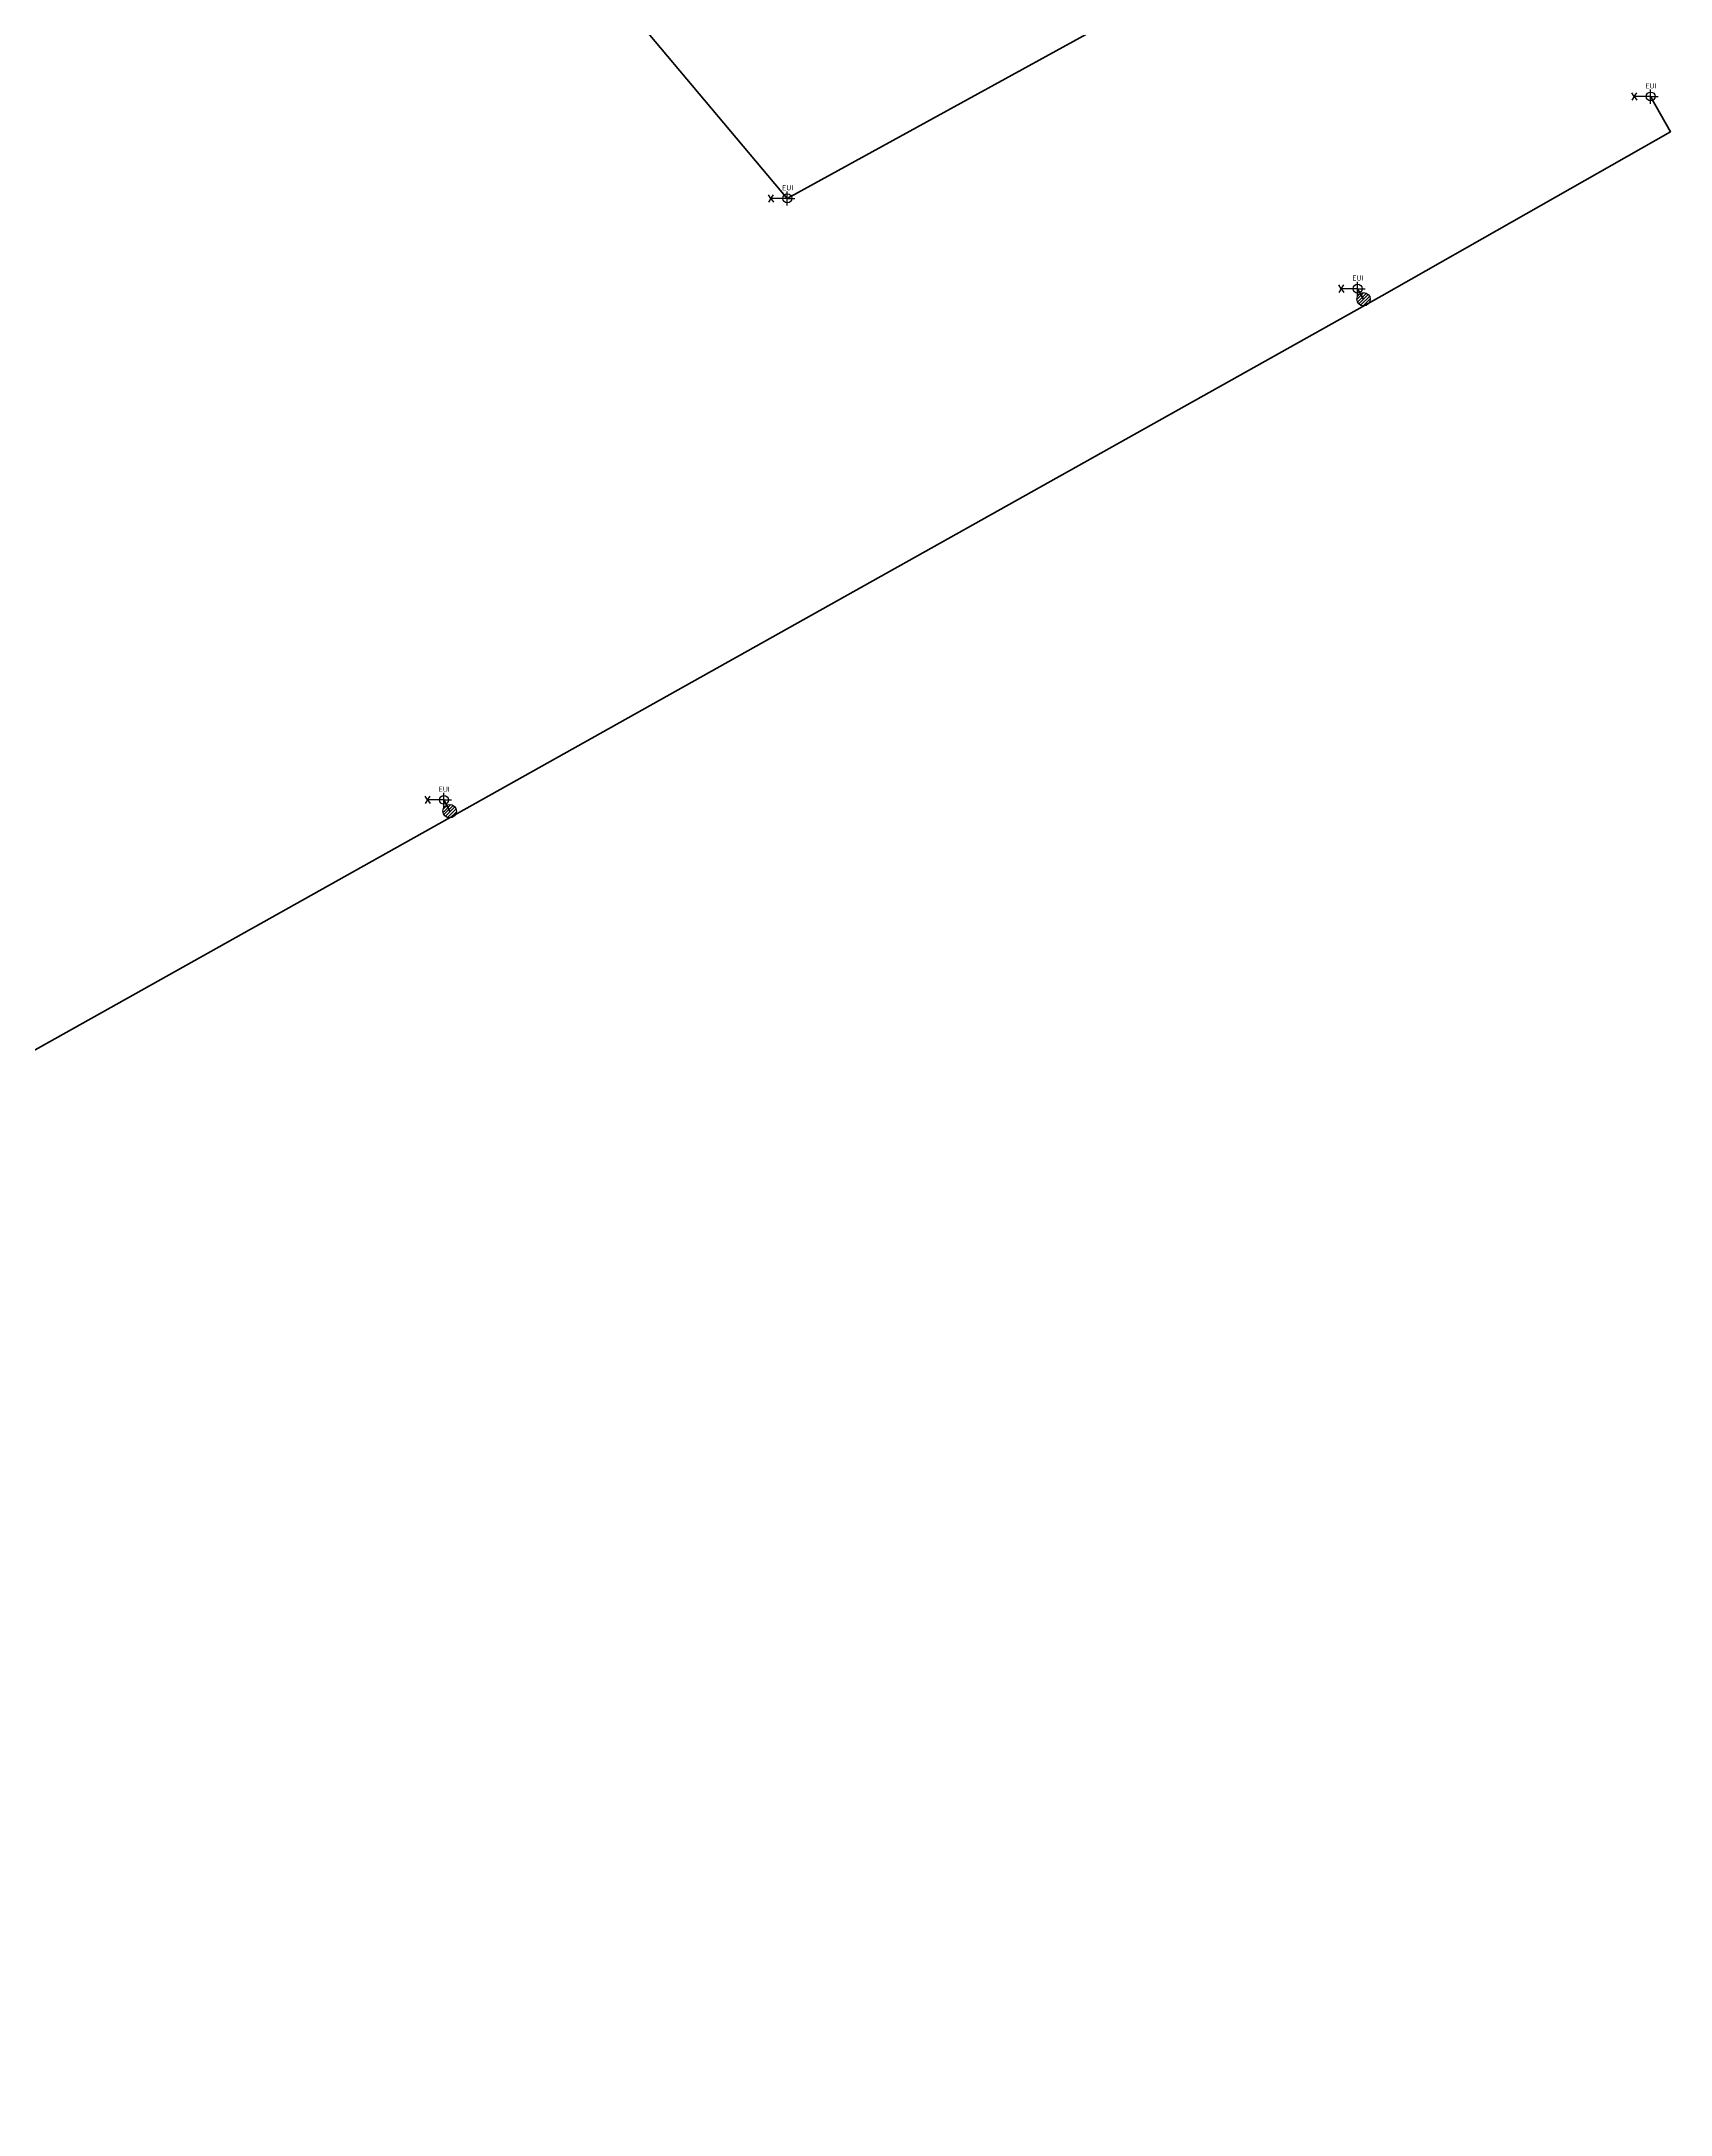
# Model space of a CAD drawing. Extents: x 254729 to 255138, y 477881 to 478324.
# Drawn here: x 255028.7 to 255138.1, y 477882 to 478021.1 of the extents above; entities that cross this region are included whole.
import ezdxf
from ezdxf.enums import TextEntityAlignment as Align

# ---------------------------------------------------------------- set-up
doc = ezdxf.new("R2010")
doc.units = 0
doc.header["$LTSCALE"] = 0.2
for name, color, linetype, lineweight in [('N-WE-KL-ET_LS_HULPSTUK-S', 10, 'Continuous', 25), ('N-WE-KL-ET_LS_OV_ARMATUUR-S', 7, 'Continuous', 25), ('N-WE-KL-ET_LS_OV_KABEL_VOEDINGSKABEL-G', 10, 'KL-LS-OV-VOEDING', 35)]:
    doc.layers.add(name, color=color, linetype=linetype, lineweight=lineweight)
doc.styles.add('NLCS-ISO', font='NLCS-ISO.ttf')
doc.styles.get("Standard").update_dxf_attribs({"font": 'NLCS-ISO.ttf'})
doc.linetypes.add('KL-LS-OV-VOEDING', pattern='A,14,-1,["OV",Standard,S=1.8,R=0,X=0.5,Y=-0.9],-5,14,-0.5,["V",Standard,S=1.8,R=0,X=-0.15,Y=-0.9],-1.5', length=36)

# ---------------------------------------------------------------- blocks, each defined once
blk = doc.blocks.new('SKL-ET_OV_ARMATUUR_1UITHOUDER-SO')
for p, q in [((-5.5, 0), (-6.34, 1.24)), ((-5.5, 0), (-6.34, -1.24)), ((-5.5, 0), (-4.66, 1.24)), ((-1.5, 0), (-5.5, 0)), ((-5.5, 0), (-4.66, -1.24)), ((0, 0), (-1.49, 0)), ((0, -2.42), (0, 2.33)), ((0, 0), (2.52, 0))]:
    blk.add_line(p, q)
blk.add_circle((0, 0), 1.5)
at = {"style": 'NLCS-ISO'}
blk.add_attdef('TYPE', text='', height=1.75, dxfattribs=at).set_placement((0.11, 3.57), align=Align.MIDDLE_CENTER)
blk = doc.blocks.new('SKL-ET_HULP_MOF-SO')
h = blk.add_hatch()
h.set_pattern_fill('ANSI31', color=256, scale=6, style=0)
h.set_pattern_definition([(45, (-2.25, -126.982), (-0.53033, 0.53033), [])])
edge = h.paths.add_edge_path()
edge.add_arc((0, 0), 2.25, 0, 360)
at = {"linetype": 'Continuous'}
blk.add_circle((0, 0), 2.25, dxfattribs=at)

msp = doc.modelspace()

# ---------------------------------------------------------------- linework, layer by layer
at = {"layer": 'N-WE-KL-ET_LS_OV_KABEL_VOEDINGSKABEL-G'}
for points in [[(254984.44, 478023.97), (254985.94, 478024.2), (254990.81, 478015.56), (255002.86, 478021.84), (255051.68, 478049.3), (255063.54, 478028.73), (255078.8, 478010.59), (255132.28, 478039.95), (255121.14, 478059.79), (255109.88, 478079.8)], [(254923.87, 477969.86), (254891.51, 477951.68), (254890.36, 477951.57), (254889.61, 477950.4), (254862.05, 477935.15), (254860.02, 477934.28), (254868.04, 477917.96), (254881.68, 477898.58), (254894.64, 477881.98), (254902.19, 477885.2), (255020.16, 477951.36), (255021.19, 477949.47), (255118.71, 478004.04), (255138.11, 478015.06), (255136.77, 478017.43)], [(255117.09, 478004.53), (255117.49, 478003.82)], [(255055.74, 477970.22), (255056.13, 477969.46)]]:
    msp.add_lwpolyline(points, dxfattribs=at)

# ---------------------------------------------------------------- block references
at = {"layer": 'N-WE-KL-ET_LS_HULPSTUK-S', "xscale": 0.2, "yscale": 0.2, "zscale": 0.2}
for p in [(255117.49, 478003.82), (255056.13, 477969.46)]:
    msp.add_blockref('SKL-ET_HULP_MOF-SO', p, dxfattribs=at)
at = {"layer": 'N-WE-KL-ET_LS_OV_ARMATUUR-S', "xscale": 0.2, "yscale": 0.2, "zscale": 0.2}
for p in [(255136.77, 478017.43), (255078.8, 478010.59), (255117.09, 478004.53), (255055.74, 477970.22)]:
    msp.add_blockref('SKL-ET_OV_ARMATUUR_1UITHOUDER-SO', p, dxfattribs=at).add_auto_attribs({'TYPE': 'EUI'})

doc.saveas('drawing.dxf')
